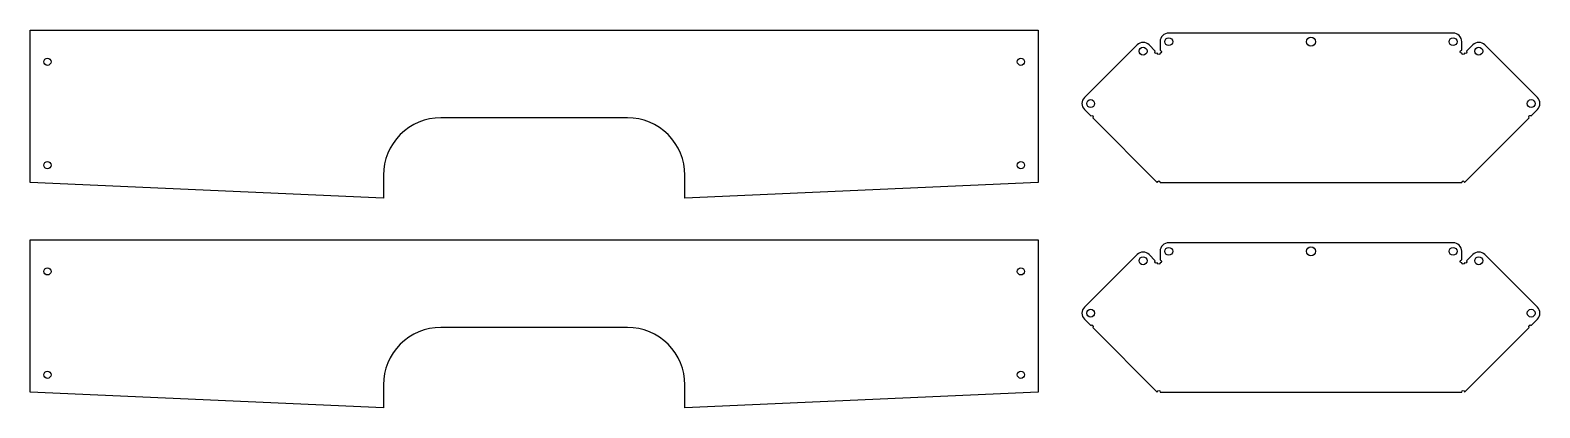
# Model space of a CAD drawing. Extents: x 0 to 1051, y 432 to 695.
import ezdxf

# ---------------------------------------------------------------- set-up
doc = ezdxf.new("R2010")
doc.units = 0
doc.header["$MEASUREMENT"] = 0
doc.layers.add('PATHS', color=7, linetype='Continuous')

msp = doc.modelspace()

# ---------------------------------------------------------------- linework, layer by layer
at = {"layer": 'PATHS', "color": 7}
for points in [[(456, 594, 0.414214), (416, 634), (286, 634, 0.414214), (246, 594), (246, 578), (0, 589), (0, 695), (702, 695), (702, 589), (456, 578), (456, 594)], [(1049.7, 639.7, 0.414214), (1049.7, 648.1), (1013.1, 684.7, 0.414214), (1004.7, 684.7), (1000.4, 680.4, -1), (999, 679, -1), (997, 679, -1), (997, 681), (997, 687, 0.414214), (991, 693), (793, 693, 0.414214), (787, 687), (787, 681, -1), (787, 679, -1), (785, 679, -1), (783.6, 680.4), (779.3, 684.7, 0.414214), (770.9, 684.7), (734.3, 648.1, 0.414214), (734.3, 639.7), (738.6, 635.4, -1), (740, 634), (785, 589, -1), (787, 589), (997, 589, -1), (999, 589), (1044, 634, -1), (1045.4, 635.4), (1049.7, 639.7)], [(456, 448, 0.414214), (416, 488), (286, 488, 0.414214), (246, 448), (246, 432), (0, 443), (0, 549), (702, 549), (702, 443), (456, 432), (456, 448)], [(1049.7, 493.7, 0.414214), (1049.7, 502.1), (1013.1, 538.7, 0.414214), (1004.7, 538.7), (1000.4, 534.4, -1), (999, 533, -1), (997, 533, -1), (997, 535), (997, 541, 0.414214), (991, 547), (793, 547, 0.414214), (787, 541), (787, 535, -1), (787, 533, -1), (785, 533, -1), (783.6, 534.4), (779.3, 538.7, 0.414214), (770.9, 538.7), (734.3, 502.1, 0.414214), (734.3, 493.7), (738.6, 489.4, -1), (740, 488), (785, 443, -1), (787, 443), (997, 443, -1), (999, 443), (1044, 488, -1), (1045.4, 489.4), (1049.7, 493.7)]]:
    msp.add_lwpolyline(points, format="xyb", close=True, dxfattribs=at)
for centre, radius in [((793, 687), 2.75), ((892, 687), 3.16), ((991, 687), 2.75), ((12, 673), 2.5), ((690, 673), 2.5), ((775.1, 680.4), 2.75), ((1008.9, 680.4), 2.75), ((738.6, 643.9), 2.75), ((1045.4, 643.9), 2.75), ((12, 601), 2.5), ((690, 601), 2.5), ((775.1, 534.4), 2.75), ((793, 541), 2.75), ((892, 541), 3.16), ((991, 541), 2.75), ((1008.9, 534.4), 2.75), ((12, 527), 2.5), ((690, 527), 2.5), ((738.6, 497.9), 2.75), ((1045.4, 497.9), 2.75), ((12, 455), 2.5), ((690, 455), 2.5)]:
    msp.add_circle(centre, radius, dxfattribs=at)

doc.saveas('drawing.dxf')
